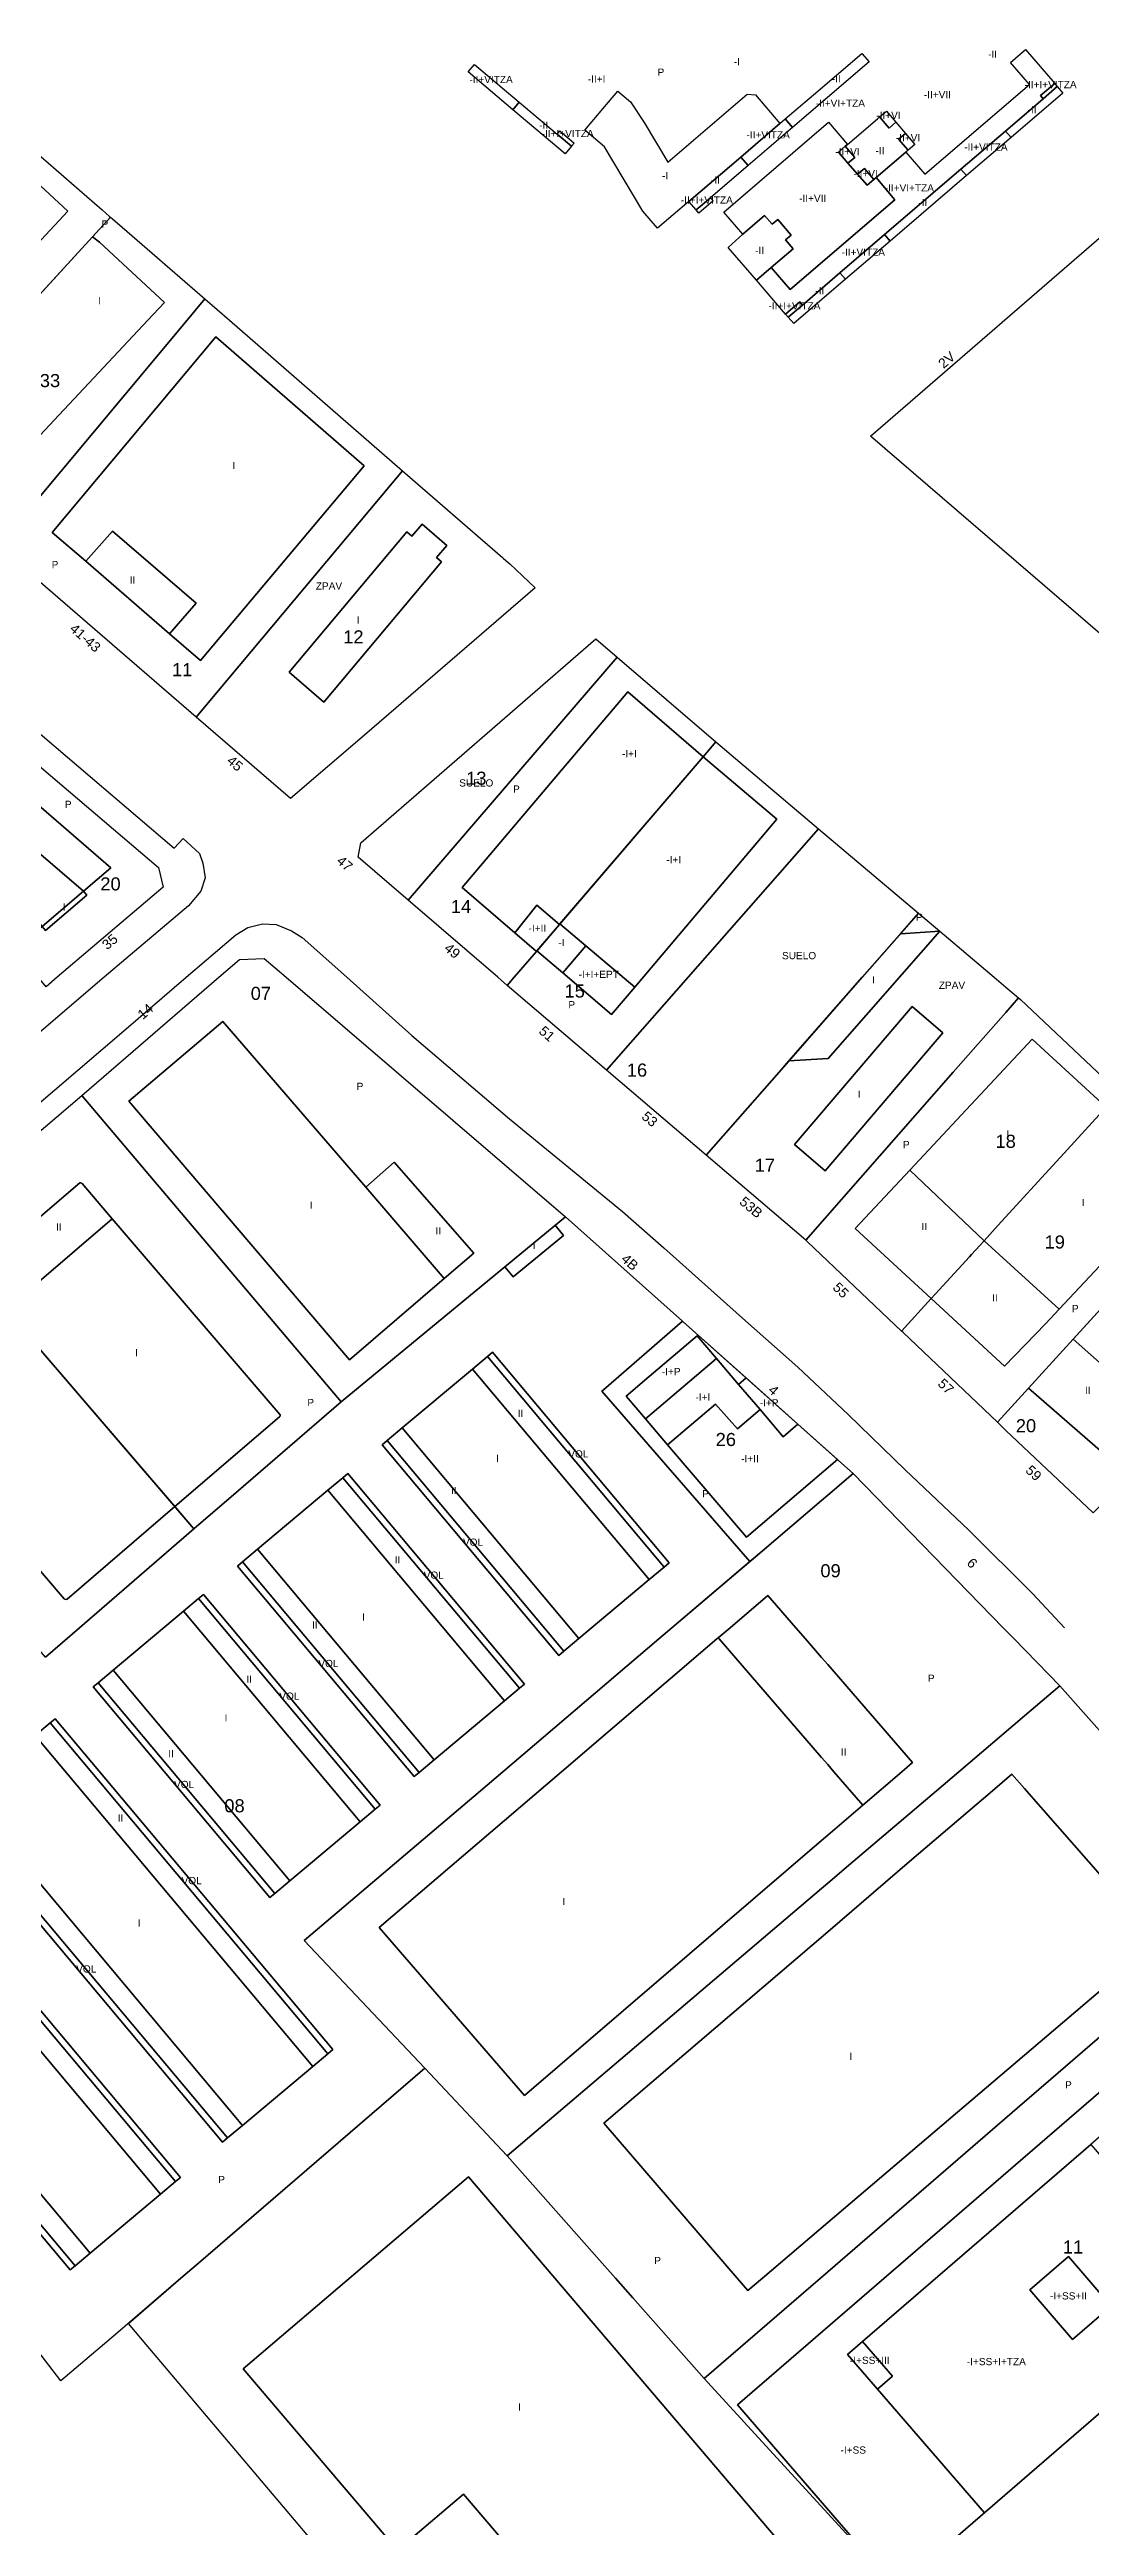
# Model space of a CAD drawing. Header units: millimetres. Extents: x 2440 to 3220, y 1839 to 2413.
# Drawn here: x 2717.5 to 2876.5, y 2033.8 to 2412.4 of the extents above; entities that cross this region are included whole.
import ezdxf
from ezdxf.enums import TextEntityAlignment as Align

# ---------------------------------------------------------------- set-up
doc = ezdxf.new("R2010")
doc.units = ezdxf.units.MM
for name, color, linetype in [('140200', 6, 'Continuous'), ('145201', 1, 'Continuous'), ('BORDILLO', 8, 'Continuous'), ('PG-AA', 8, 'Continuous'), ('PG-LI', 4, 'Continuous'), ('PG-LP', 6, 'Continuous'), ('TXT_NUM_POLICIA', 7, 'Continuous')]:
    doc.layers.add(name, color=color, linetype=linetype)
doc.styles.add('Arial', font='Arial Regular.ttf')
doc.styles.get("Standard").update_dxf_attribs({"font": 'ARIAL.TTF'})

msp = doc.modelspace()

# ---------------------------------------------------------------- linework, layer by layer
at = {"layer": '140200'}
for points in [[(2726.7, 2386.87), (2726.85, 2386.74), (2693.76, 2350.61), (2693.61, 2350.74), (2693.08, 2351.21), (2679.98, 2362.87), (2683.54, 2366.81), (2685.32, 2368.78), (2687.31, 2370.98), (2690.35, 2374.34), (2692.57, 2376.81), (2696.36, 2381), (2698.91, 2383.83), (2707.36, 2393.19), (2710.54, 2396.71), (2712.67, 2399.06), (2725.56, 2387.86), (2726.7, 2386.87), (2726.7, 2386.87)], [(2876.11, 2324.68), (2842.92, 2353.27), (2887.68, 2392.05), (2894.25, 2381.05), (2896.27, 2377.68), (2896.37, 2377.51), (2907.19, 2359.42), (2913.33, 2349.65), (2930.85, 2321.73), (2912.96, 2307), (2904.65, 2300.16), (2876.11, 2324.68), (2876.11, 2324.68)], [(2726.85, 2386.74), (2727.84, 2385.89), (2741.26, 2374.24), (2738.53, 2370.98), (2709.67, 2336.46), (2707.36, 2338.51), (2698.91, 2346.03), (2694.92, 2349.58), (2693.76, 2350.61), (2726.85, 2386.74), (2726.85, 2386.74)], [(2709.67, 2336.46), (2738.53, 2370.98), (2741.26, 2374.24), (2745.01, 2370.98), (2771.45, 2347.98), (2739.89, 2310.32), (2709.67, 2336.46), (2709.67, 2336.46)], [(2787.82, 2333.75), (2791.69, 2330.08), (2765.61, 2307.59), (2754.3, 2297.88), (2739.89, 2310.32), (2771.45, 2347.98), (2786.68, 2334.74), (2786.87, 2334.58), (2787.82, 2333.75), (2787.82, 2333.75)], [(2772.28, 2282.36), (2764.66, 2288.94), (2765.08, 2291.1), (2800.98, 2322.32), (2804.2, 2319.52), (2772.28, 2282.36), (2772.28, 2282.36)], [(2772.28, 2282.36), (2804.2, 2319.52), (2819.3, 2306.55), (2817.33, 2304.25), (2795.42, 2278.66), (2791.89, 2274.54), (2788.49, 2270.57), (2787.42, 2269.32), (2785.97, 2270.57), (2772.28, 2282.36), (2772.28, 2282.36)], [(2695.26, 2294.69), (2693.29, 2297), (2701.22, 2303.75), (2704.55, 2306.59), (2707.36, 2308.99), (2708.08, 2309.6), (2714.94, 2303.75), (2734.16, 2287.36), (2734.86, 2284.36), (2718.68, 2270.58), (2716.99, 2269.14), (2715.76, 2270.58), (2712.2, 2274.77), (2707.36, 2280.46), (2695.26, 2294.69), (2695.26, 2294.69)], [(2787.42, 2269.32), (2788.49, 2270.57), (2791.89, 2274.54), (2795.42, 2278.66), (2817.33, 2304.25), (2819.3, 2306.55), (2834.98, 2293.28), (2815.06, 2270.57), (2802.59, 2256.36), (2787.42, 2269.32), (2787.42, 2269.32)], [(2802.59, 2256.36), (2815.06, 2270.57), (2834.98, 2293.28), (2850.25, 2280.36), (2841.66, 2270.57), (2828.94, 2256.07), (2817.8, 2243.38), (2802.93, 2256.07), (2802.59, 2256.36), (2802.59, 2256.36)], [(2833.01, 2230.4), (2817.8, 2243.38), (2828.94, 2256.07), (2830.45, 2257.79), (2841.66, 2270.57), (2847.49, 2277.22), (2850.25, 2280.36), (2853.49, 2277.61), (2861.81, 2270.57), (2863.56, 2269.09), (2865.52, 2267.43), (2863.57, 2265.2), (2855.55, 2256.07), (2833.01, 2230.4), (2833.01, 2230.4)], [(2722.44, 2252.49), (2743.4, 2270.58), (2746.53, 2273.28), (2750.31, 2273.44), (2753.64, 2270.58), (2796.3, 2233.96), (2762.07, 2205.7), (2722.44, 2252.49), (2722.44, 2252.49)], [(2878.88, 2250.73), (2871.91, 2243.09), (2871.83, 2243), (2862.41, 2232.68), (2860.26, 2230.32), (2859.6, 2229.6), (2858.35, 2228.23), (2858.01, 2227.86), (2852.84, 2222.19), (2852.18, 2221.47), (2847.65, 2216.51), (2833.3, 2230.13), (2833.01, 2230.4), (2855.55, 2256.07), (2863.57, 2265.2), (2865.52, 2267.43), (2865.81, 2267.16), (2877.59, 2256.07), (2880.91, 2252.95), (2879.54, 2251.45), (2878.88, 2250.73), (2878.88, 2250.73)], [(2699.57, 2232.97), (2707.36, 2239.62), (2711.37, 2243.04), (2722.44, 2252.49), (2762.07, 2205.7), (2746.36, 2192.14), (2739.58, 2186.29), (2711.37, 2219.2), (2707.36, 2223.88), (2699.57, 2232.97), (2699.57, 2232.97)], [(2852.18, 2221.47), (2852.84, 2222.19), (2858.01, 2227.86), (2858.35, 2228.23), (2859.6, 2229.6), (2860.26, 2230.32), (2862.41, 2232.68), (2871.83, 2243), (2871.91, 2243.09), (2878.88, 2250.73), (2879.54, 2251.45), (2880.91, 2252.95), (2881.7, 2252.2), (2893.63, 2240.97), (2895.6, 2239.11), (2894.94, 2238.39), (2862.33, 2202.57), (2847.89, 2216.28), (2847.65, 2216.51), (2852.18, 2221.47), (2852.18, 2221.47)], [(2862.33, 2202.57), (2894.94, 2238.39), (2895.6, 2239.11), (2897.27, 2237.54), (2907.76, 2227.67), (2911.84, 2223.83), (2907.76, 2219.73), (2896.14, 2208.06), (2891.8, 2203.7), (2876.91, 2188.74), (2863.56, 2201.31), (2862.33, 2202.57), (2862.33, 2202.57)], [(2716.9, 2166.66), (2722.12, 2171.18), (2739.58, 2186.29), (2746.36, 2192.14), (2762.07, 2205.7), (2796.3, 2233.96), (2814.19, 2218.01), (2802.11, 2207.53), (2801.89, 2207.34), (2824.48, 2181.29), (2812.58, 2171.17), (2810.58, 2169.47), (2786.73, 2149.17), (2783.32, 2146.26), (2770.2, 2135.1), (2756.43, 2123.38), (2774.82, 2103.84), (2740.27, 2074.07), (2737.59, 2071.77), (2727.59, 2063.16), (2719.23, 2056.1), (2719.23, 2056.1)], [(2676.75, 2213.5), (2699.57, 2232.97), (2707.36, 2223.88), (2711.37, 2219.2), (2739.58, 2186.29), (2722.12, 2171.18), (2716.9, 2166.66), (2713.02, 2171.18), (2711.37, 2173.11), (2707.36, 2177.79), (2676.75, 2213.5), (2676.75, 2213.5)], [(2802.11, 2207.53), (2814.19, 2218.01), (2814.29, 2217.92), (2838.02, 2196.75), (2840.28, 2194.74), (2836.37, 2191.41), (2835.42, 2190.6), (2826.35, 2182.87), (2824.48, 2181.29), (2801.89, 2207.34), (2802.11, 2207.53), (2802.11, 2207.53)], [(2774.82, 2103.84), (2756.43, 2123.38), (2770.2, 2135.1), (2783.32, 2146.26), (2786.73, 2149.17), (2810.58, 2169.47), (2812.58, 2171.17), (2826.35, 2182.87), (2835.42, 2190.6), (2836.37, 2191.41), (2840.28, 2194.74), (2863.19, 2171.17), (2864.85, 2169.46), (2871.81, 2162.3), (2866.42, 2157.71), (2856.39, 2149.17), (2852.97, 2146.26), (2840.26, 2135.44), (2836.37, 2132.13), (2835.43, 2131.33), (2787.42, 2090.46), (2774.82, 2103.84), (2774.82, 2103.84)], [(2787.42, 2090.46), (2835.43, 2131.33), (2836.37, 2132.13), (2840.26, 2135.44), (2852.97, 2146.26), (2856.39, 2149.17), (2866.42, 2157.71), (2871.81, 2162.3), (2883.48, 2149.17), (2886.07, 2146.26), (2895.69, 2135.44), (2901.45, 2128.97), (2896.52, 2124.71), (2870.46, 2102.19), (2866.42, 2098.7), (2836.37, 2072.73), (2835.25, 2071.77), (2817.51, 2056.44), (2806.59, 2068.78), (2803.95, 2071.77), (2801.91, 2074.07), (2787.42, 2090.46), (2787.42, 2090.46)], [(2846.89, 2024.3), (2840.81, 2030.95), (2836.37, 2035.82), (2817.51, 2056.44), (2835.25, 2071.77), (2836.37, 2072.73), (2866.42, 2098.7), (2870.46, 2102.19), (2896.52, 2124.71), (2901.45, 2128.97), (2907.76, 2121.56), (2924.26, 2102.19), (2929.63, 2095.87), (2846.89, 2024.3), (2846.89, 2024.3)], [(2791.6, 2009.39), (2790.02, 2008.05), (2782.73, 2001.91), (2780.64, 2004.42), (2731.72, 2062.28), (2729.56, 2064.85), (2737.59, 2071.77), (2740.27, 2074.07), (2774.82, 2103.84), (2787.42, 2090.46), (2801.91, 2074.07), (2803.95, 2071.77), (2806.59, 2068.78), (2817.51, 2056.44), (2836.37, 2035.82), (2840.81, 2030.95), (2847.23, 2023.93), (2847.9, 2023.19), (2852.16, 2018.13), (2872.39, 1994.07), (2879.73, 1985.34)], [(2930.61, 2094.73), (2950.74, 2071.77), (2957.26, 2064.34), (2961.37, 2059.65), (2963.86, 2056.81), (2961.37, 2054.69), (2958.74, 2052.46), (2928.23, 2026.54), (2926.91, 2025.41), (2925.17, 2023.93), (2918.33, 2018.13), (2907.75, 2009.14), (2879.73, 1985.34), (2872.39, 1994.07), (2852.16, 2018.13), (2847.9, 2023.19), (2847.23, 2023.93), (2846.89, 2024.3), (2929.63, 2095.87), (2930.61, 2094.73), (2930.61, 2094.73)], [(2719.23, 2056.1), (2707.35, 2071.54)]]:
    msp.add_lwpolyline(points, dxfattribs=at)
at = {"layer": 'BORDILLO'}
for points in [[(2707.36, 2315.18), (2736.55, 2290.3), (2737.94, 2291.79), (2740.44, 2289.48), (2740.94, 2288), (2741.29, 2285.76), (2740.62, 2283.74), (2738.74, 2281.52), (2725.88, 2270.58), (2707.36, 2254.82)], [(2707.36, 2244.03), (2729.23, 2262.68), (2738.4, 2270.58), (2745.96, 2277.08), (2747.82, 2278.2), (2750.05, 2278.76), (2752.11, 2278.66), (2754.5, 2277.7), (2756.13, 2276.64), (2762.91, 2270.57), (2772.84, 2261.69), (2787.79, 2248.96), (2805.01, 2234.78), (2811.35, 2229.24), (2823.36, 2218.47), (2831.83, 2210.97), (2839.51, 2203.74), (2848.23, 2195.24), (2857.88, 2186.15), (2867.65, 2176.42), (2872.54, 2171.17)]]:
    msp.add_lwpolyline(points, dxfattribs=at)
at = {"layer": 'PG-LI'}
for points in [[(2829.93, 2371.93), (2825.48, 2377.11), (2827.76, 2379.06), (2830.64, 2375.67), (2846.65, 2389.39), (2843.76, 2392.79), (2848.31, 2396.69), (2851.21, 2393.31), (2867.21, 2407.02), (2864.31, 2410.39), (2866.59, 2412.36), (2871.04, 2407.18), (2868.85, 2405.32), (2869.26, 2404.83), (2863.52, 2399.91), (2856.73, 2394.09), (2845.04, 2384.07), (2838.24, 2378.24), (2832.51, 2373.32), (2832.1, 2373.8), (2829.93, 2371.93), (2829.93, 2371.93)], [(2830.99, 2400.46), (2829.87, 2401.75), (2834.2, 2405.46), (2841.56, 2411.78), (2842.68, 2410.48), (2830.99, 2400.46), (2830.99, 2400.46)], [(2788.3, 2403.16), (2781.46, 2408.94), (2782.42, 2410.07), (2789.27, 2404.31), (2788.3, 2403.16), (2788.3, 2403.16)], [(2797.24, 2397.59), (2796.27, 2396.44), (2788.3, 2403.16), (2789.27, 2404.31), (2795.04, 2399.44), (2797.24, 2397.59), (2797.24, 2397.59)], [(2815.16, 2389.14), (2810.37, 2385.04), (2808.14, 2387.64), (2802.3, 2397.51), (2799.3, 2400.04), (2802.04, 2403.29), (2804.32, 2405.98), (2806.25, 2404.36), (2808.34, 2401.21), (2811.94, 2395.14), (2824.05, 2405.52), (2825.34, 2405.42), (2829.07, 2401.06), (2823.08, 2395.93), (2815.16, 2389.14), (2815.16, 2389.14)], [(2864.38, 2398.93), (2863.52, 2399.91), (2869.26, 2404.83), (2871.44, 2406.7), (2872.29, 2405.7), (2864.38, 2398.93), (2864.38, 2398.93)], [(2869.26, 2404.83), (2868.85, 2405.32), (2871.04, 2407.18), (2871.44, 2406.7), (2869.26, 2404.83), (2869.26, 2404.83)], [(2823.4, 2384.14), (2820.51, 2387.52), (2836.51, 2401.24), (2839.4, 2397.86), (2839.06, 2397.57), (2838.03, 2396.68), (2839.47, 2395), (2840.94, 2393.29), (2842.38, 2391.61), (2843.42, 2392.49), (2843.76, 2392.79), (2846.65, 2389.39), (2830.64, 2375.67), (2827.76, 2379.06), (2831.09, 2381.92), (2829.94, 2383.27), (2830.79, 2383.99), (2828.74, 2386.4), (2827.89, 2385.66), (2826.74, 2387), (2823.4, 2384.14), (2823.4, 2384.14)], [(2824.2, 2394.63), (2823.08, 2395.93), (2829.07, 2401.06), (2829.87, 2401.75), (2830.99, 2400.46), (2824.2, 2394.63), (2824.2, 2394.63)], [(2839.47, 2395), (2840.51, 2395.88), (2839.06, 2397.57), (2839.4, 2397.86), (2843.96, 2401.76), (2844.3, 2402.06), (2845.75, 2400.36), (2846.77, 2401.26), (2848.24, 2399.55), (2847.21, 2398.66), (2848.66, 2396.97), (2848.31, 2396.69), (2843.76, 2392.79), (2843.42, 2392.49), (2841.97, 2394.17), (2840.94, 2393.29), (2839.47, 2395), (2839.47, 2395)], [(2846.77, 2401.26), (2845.75, 2400.36), (2844.3, 2402.06), (2845.33, 2402.94), (2846.77, 2401.26), (2846.77, 2401.26)], [(2698.91, 2378.69), (2696.36, 2381), (2698.91, 2383.83), (2707.36, 2393.19), (2710.54, 2396.71), (2720.3, 2387.64), (2707.36, 2373.82), (2705.95, 2372.31), (2698.91, 2378.69), (2698.91, 2378.69)], [(2707.36, 2373.82), (2720.3, 2387.64), (2710.54, 2396.71)], [(2712.67, 2399.06), (2725.56, 2387.86), (2726.7, 2386.87), (2726.7, 2386.87)], [(2797.24, 2397.59), (2795.04, 2399.44), (2795.44, 2399.92), (2797.65, 2398.07), (2797.24, 2397.59), (2797.24, 2397.59)], [(2839.47, 2395), (2838.03, 2396.68), (2839.06, 2397.57), (2840.51, 2395.88), (2839.47, 2395), (2839.47, 2395)], [(2848.66, 2396.97), (2847.21, 2398.66), (2848.24, 2399.55), (2849.69, 2397.86), (2848.66, 2396.97), (2848.66, 2396.97)], [(2857.58, 2393.1), (2856.73, 2394.09), (2863.52, 2399.91), (2864.38, 2398.93), (2857.58, 2393.1), (2857.58, 2393.1)], [(2816.28, 2387.85), (2815.16, 2389.14), (2823.08, 2395.93), (2824.2, 2394.63), (2818.46, 2389.71), (2816.28, 2387.85), (2816.28, 2387.85)], [(2843.42, 2392.49), (2842.38, 2391.61), (2840.94, 2393.29), (2841.97, 2394.17), (2843.42, 2392.49), (2843.42, 2392.49)], [(2845.89, 2383.08), (2845.04, 2384.07), (2856.73, 2394.09), (2857.58, 2393.1), (2845.89, 2383.08), (2845.89, 2383.08)], [(2816.68, 2387.37), (2816.28, 2387.85), (2818.46, 2389.71), (2818.87, 2389.23), (2816.68, 2387.37), (2816.68, 2387.37)], [(2876.11, 2324.68), (2842.92, 2353.27), (2887.68, 2392.05), (2894.25, 2381.05), (2896.27, 2377.68), (2896.37, 2377.51), (2907.19, 2359.42), (2913.33, 2349.65), (2930.85, 2321.73), (2912.96, 2307), (2904.65, 2300.16), (2876.11, 2324.68), (2876.11, 2324.68)], [(2725.15, 2382.93), (2724.1, 2383.74), (2726.85, 2386.74), (2727.84, 2385.89), (2741.26, 2374.24), (2738.53, 2370.98), (2709.67, 2336.46), (2707.36, 2338.51), (2698.91, 2346.03), (2694.92, 2349.58), (2693.76, 2350.61), (2693.89, 2350.76), (2698.64, 2355.94), (2699.71, 2354.87), (2707.36, 2347.82), (2709.22, 2346.1), (2713.19, 2350.34), (2718.23, 2355.71), (2732.54, 2370.98), (2735.07, 2373.68), (2725.15, 2382.93), (2725.15, 2382.93)], [(2726.7, 2386.87), (2726.85, 2386.74), (2693.89, 2350.76)], [(2825.48, 2377.11), (2821.18, 2382.12), (2823.4, 2384.14), (2826.74, 2387), (2827.89, 2385.66), (2828.74, 2386.4), (2830.79, 2383.99), (2829.94, 2383.27), (2831.09, 2381.92), (2827.76, 2379.06), (2825.48, 2377.11), (2825.48, 2377.11)], [(2725.15, 2382.93), (2735.07, 2373.68), (2732.54, 2370.98), (2718.23, 2355.71), (2713.19, 2350.34), (2709.22, 2346.1), (2707.36, 2347.82), (2699.71, 2354.87), (2698.64, 2355.94), (2724.1, 2383.74), (2725.15, 2382.93), (2725.15, 2382.93)], [(2839.09, 2377.25), (2838.24, 2378.24), (2845.04, 2384.07), (2845.89, 2383.08), (2839.09, 2377.25), (2839.09, 2377.25)], [(2839.09, 2377.25), (2831.19, 2370.47), (2830.33, 2371.45), (2832.51, 2373.32), (2838.24, 2378.24), (2839.09, 2377.25), (2839.09, 2377.25)], [(2739.89, 2310.32), (2709.67, 2336.46), (2738.53, 2370.98), (2741.26, 2374.24), (2745.01, 2370.98), (2771.45, 2347.98), (2739.89, 2310.32), (2739.89, 2310.32)], [(2830.33, 2371.45), (2829.93, 2371.93), (2832.1, 2373.8), (2832.51, 2373.32), (2830.33, 2371.45), (2830.33, 2371.45)], [(2735.84, 2323.08), (2740.6, 2318.97), (2765.55, 2348.74), (2742.92, 2368.43), (2717.94, 2338.56), (2723.05, 2334.15), (2735.84, 2323.08), (2735.84, 2323.08)], [(2723.05, 2334.15), (2717.94, 2338.56), (2742.92, 2368.43), (2765.55, 2348.74), (2740.6, 2318.97), (2735.84, 2323.08), (2739.9, 2327.76), (2727.12, 2338.74), (2723.05, 2334.15), (2723.05, 2334.15)], [(2787.82, 2333.75), (2791.69, 2330.08), (2765.61, 2307.59), (2754.3, 2297.88), (2739.89, 2310.32), (2771.45, 2347.98), (2786.68, 2334.74), (2786.87, 2334.58), (2787.82, 2333.75), (2787.82, 2333.75)], [(2759.42, 2312.62), (2777.41, 2334.07), (2776.64, 2334.73), (2778.19, 2336.56), (2774.41, 2339.84), (2772.87, 2338), (2772.11, 2338.64), (2754.11, 2317.2), (2759.42, 2312.62), (2759.42, 2312.62)], [(2759.42, 2312.62), (2754.11, 2317.2), (2772.11, 2338.64), (2772.87, 2338), (2774.41, 2339.84), (2778.19, 2336.56), (2776.64, 2334.73), (2777.41, 2334.07), (2759.42, 2312.62), (2759.42, 2312.62)], [(2735.84, 2323.08), (2723.05, 2334.15), (2727.12, 2338.74), (2739.9, 2327.76), (2735.84, 2323.08), (2735.84, 2323.08)], [(2772.28, 2282.36), (2764.66, 2288.94), (2765.08, 2291.1), (2800.98, 2322.32), (2804.2, 2319.52), (2772.28, 2282.36), (2772.28, 2282.36)], [(2787.42, 2269.32), (2785.97, 2270.57), (2772.28, 2282.36), (2804.2, 2319.52), (2819.3, 2306.55), (2817.33, 2304.25), (2805.83, 2314.18), (2780.53, 2284.3), (2788.57, 2277.39), (2791.89, 2274.54), (2788.49, 2270.57), (2787.42, 2269.32), (2787.42, 2269.32)], [(2788.57, 2277.39), (2780.53, 2284.3), (2805.83, 2314.18), (2817.33, 2304.25), (2795.42, 2278.66), (2791.96, 2281.59), (2788.57, 2277.39), (2788.57, 2277.39)], [(2704.55, 2306.59), (2707.36, 2308.99), (2708.08, 2309.6), (2714.94, 2303.75), (2734.16, 2287.36), (2734.86, 2284.36), (2718.68, 2270.58), (2716.99, 2269.14), (2715.76, 2270.58), (2712.2, 2274.77), (2716.38, 2278.34), (2716.88, 2277.73), (2723.22, 2283.12), (2722.7, 2283.73), (2726.86, 2287.28), (2707.83, 2303.75), (2707.36, 2304.16), (2706.86, 2304.59), (2704.55, 2306.59), (2704.55, 2306.59)], [(2817.33, 2304.25), (2819.3, 2306.55), (2834.98, 2293.28), (2815.06, 2270.57), (2802.59, 2256.36), (2787.42, 2269.32), (2788.49, 2270.57), (2791.89, 2274.54), (2791.97, 2274.64), (2795.93, 2271.26), (2803.37, 2264.9), (2806.89, 2269.06), (2828.62, 2294.73), (2817.33, 2304.25), (2817.33, 2304.25)], [(2695.26, 2294.69), (2705.88, 2303.75), (2706.86, 2304.59), (2707.36, 2304.16), (2707.83, 2303.75), (2726.86, 2287.28), (2722.7, 2283.73), (2711.86, 2293.08), (2707.36, 2289.35), (2707.16, 2289.18), (2707.36, 2288.94), (2716.38, 2278.34), (2712.2, 2274.77), (2707.36, 2280.46), (2695.26, 2294.69), (2695.26, 2294.69)], [(2799.42, 2275.38), (2795.48, 2278.74), (2817.33, 2304.25), (2828.62, 2294.73), (2806.89, 2269.06), (2799.42, 2275.38), (2799.42, 2275.38)], [(2716.38, 2278.34), (2707.36, 2288.94), (2707.16, 2289.18), (2707.36, 2289.35), (2711.86, 2293.08), (2722.7, 2283.73), (2716.38, 2278.34), (2716.38, 2278.34)], [(2817.8, 2243.38), (2802.93, 2256.07), (2802.59, 2256.36), (2815.06, 2270.57), (2834.98, 2293.28), (2850.25, 2280.36), (2841.66, 2270.57), (2828.94, 2256.07), (2817.8, 2243.38), (2817.8, 2243.38)], [(2716.38, 2278.34), (2722.7, 2283.73), (2723.22, 2283.12), (2716.88, 2277.73), (2716.38, 2278.34), (2716.38, 2278.34)], [(2791.89, 2274.54), (2788.57, 2277.39), (2791.96, 2281.59), (2795.42, 2278.66), (2791.89, 2274.54), (2791.89, 2274.54)], [(2847.49, 2277.22), (2850.25, 2280.36), (2853.49, 2277.61), (2847.49, 2277.22), (2847.49, 2277.22)], [(2795.93, 2271.26), (2791.97, 2274.64), (2795.42, 2278.66), (2795.48, 2278.74), (2799.42, 2275.38), (2795.93, 2271.26), (2795.93, 2271.26)], [(2806.89, 2269.06), (2803.37, 2264.9), (2795.93, 2271.26), (2799.42, 2275.38), (2806.89, 2269.06), (2806.89, 2269.06)], [(2853.49, 2277.61), (2861.81, 2270.57), (2863.56, 2269.09), (2865.52, 2267.43), (2863.57, 2265.2), (2855.55, 2256.07), (2833.01, 2230.4), (2817.8, 2243.38), (2828.94, 2256.07), (2830.45, 2257.79), (2836.44, 2258.18), (2853.49, 2277.61), (2853.49, 2277.61)], [(2830.45, 2257.79), (2841.66, 2270.57), (2847.49, 2277.22), (2853.49, 2277.61), (2836.44, 2258.18), (2830.45, 2257.79), (2830.45, 2257.79)], [(2762.07, 2205.7), (2722.44, 2252.49), (2743.4, 2270.58), (2746.53, 2273.28), (2750.31, 2273.44), (2753.64, 2270.58), (2796.3, 2233.96), (2762.07, 2205.7), (2762.07, 2205.7)], [(2765.84, 2238.5), (2743.98, 2263.83), (2729.64, 2251.64), (2763.31, 2212.11), (2777.8, 2224.53), (2782.32, 2228.4), (2770.17, 2242.32), (2765.84, 2238.5), (2765.84, 2238.5)], [(2777.8, 2224.53), (2763.31, 2212.11), (2729.64, 2251.64), (2743.98, 2263.83), (2765.84, 2238.5), (2777.8, 2224.53), (2777.8, 2224.53)], [(2831.28, 2245.02), (2836, 2241), (2853.98, 2262.07), (2849.26, 2266.09), (2831.28, 2245.02), (2831.28, 2245.02)], [(2831.28, 2245.02), (2849.26, 2266.09), (2853.98, 2262.07), (2836, 2241), (2831.28, 2245.02), (2831.28, 2245.02)], [(2852.18, 2221.47), (2847.65, 2216.51), (2833.3, 2230.13), (2833.01, 2230.4), (2855.55, 2256.07), (2863.57, 2265.2), (2865.52, 2267.43), (2865.81, 2267.16), (2877.59, 2256.07), (2880.91, 2252.95), (2879.54, 2251.45), (2878.88, 2250.73), (2867.6, 2261.11), (2848.9, 2241.08), (2840.58, 2232.16), (2852.18, 2221.47), (2852.18, 2221.47)], [(2860.26, 2230.32), (2848.9, 2241.08), (2867.6, 2261.11), (2878.88, 2250.73), (2871.91, 2243.09), (2871.83, 2243), (2862.41, 2232.68), (2860.26, 2230.32), (2860.26, 2230.32)], [(2706.07, 2225.37), (2699.57, 2232.97), (2707.36, 2239.62), (2711.37, 2243.04), (2722.44, 2252.49), (2762.07, 2205.7), (2746.36, 2192.14), (2739.58, 2186.29), (2736.66, 2189.69), (2752.65, 2203.39), (2752.72, 2203.48), (2752.75, 2203.59), (2752.74, 2203.71), (2727.1, 2233.66), (2722.48, 2239.05), (2722.39, 2239.12), (2722.28, 2239.15), (2722.16, 2239.14), (2710.78, 2229.41), (2706.07, 2225.37), (2706.07, 2225.37)], [(2878.88, 2250.73), (2879.54, 2251.45), (2880.91, 2252.95), (2881.7, 2252.2), (2893.63, 2240.97), (2895.6, 2239.11), (2894.94, 2238.39), (2862.33, 2202.57), (2847.89, 2216.28), (2847.65, 2216.51), (2852.18, 2221.47), (2863.39, 2211.16), (2869.64, 2217.64), (2871.72, 2219.86), (2883.32, 2232.25), (2890.64, 2240), (2878.88, 2250.73), (2878.88, 2250.73)], [(2871.72, 2219.86), (2860.26, 2230.32), (2862.41, 2232.68), (2871.83, 2243), (2871.91, 2243.09), (2878.88, 2250.73), (2890.64, 2240), (2883.32, 2232.25), (2871.72, 2219.86), (2871.72, 2219.86)], [(2777.8, 2224.53), (2765.84, 2238.5), (2770.17, 2242.32), (2782.32, 2228.4), (2777.8, 2224.53), (2777.8, 2224.53)], [(2852.18, 2221.47), (2840.58, 2232.16), (2848.9, 2241.08), (2860.26, 2230.32), (2859.6, 2229.6), (2858.35, 2228.23), (2858.01, 2227.86), (2852.84, 2222.19), (2852.18, 2221.47), (2852.18, 2221.47)], [(2727.1, 2233.66), (2715.6, 2223.8), (2710.78, 2229.41), (2722.16, 2239.14), (2722.28, 2239.15), (2722.39, 2239.12), (2722.48, 2239.05), (2727.1, 2233.66), (2727.1, 2233.66)], [(2893.72, 2237.05), (2894.94, 2238.39), (2895.6, 2239.11), (2897.27, 2237.54), (2907.76, 2227.67), (2911.84, 2223.83), (2907.76, 2219.73), (2896.14, 2208.06), (2891.8, 2203.7), (2876.91, 2188.74), (2863.56, 2201.31), (2862.33, 2202.57), (2867.05, 2207.76), (2878.37, 2197.92), (2884.14, 2204.25), (2885.1, 2205.31), (2905.05, 2227.21), (2893.72, 2237.05), (2893.72, 2237.05)], [(2736.66, 2189.69), (2711.37, 2219.2), (2707.36, 2223.88), (2706.07, 2225.37), (2710.78, 2229.41), (2715.6, 2223.8), (2727.1, 2233.66), (2752.74, 2203.71), (2752.75, 2203.59), (2752.72, 2203.48), (2752.65, 2203.39), (2736.66, 2189.69), (2736.66, 2189.69)], [(2794.76, 2232.69), (2796.3, 2233.96), (2814.19, 2218.01), (2802.11, 2207.53), (2801.89, 2207.34), (2824.48, 2181.29), (2812.58, 2171.17), (2810.58, 2169.47), (2786.73, 2149.17), (2783.32, 2146.26), (2770.2, 2135.1), (2756.43, 2123.38), (2774.82, 2103.84), (2740.27, 2074.07), (2737.59, 2071.77), (2727.59, 2063.16), (2719.23, 2056.1), (2707.35, 2071.54)], [(2885.1, 2205.31), (2873.88, 2215.25), (2893.72, 2237.05), (2905.05, 2227.21), (2885.1, 2205.31), (2885.1, 2205.31)], [(2736.66, 2189.69), (2739.58, 2186.29), (2722.12, 2171.18), (2716.9, 2166.66), (2713.02, 2171.18), (2711.37, 2173.11), (2707.36, 2177.79), (2676.75, 2213.5), (2699.57, 2232.97), (2706.07, 2225.38), (2700.88, 2220.92), (2693.17, 2214.31), (2689.6, 2211.25), (2689.53, 2211.16), (2689.5, 2211.05), (2689.51, 2210.93), (2694.19, 2205.44), (2719.77, 2175.6), (2719.86, 2175.52), (2720.09, 2175.5), (2720.2, 2175.56), (2736.66, 2189.69), (2736.66, 2189.69)], [(2716.9, 2166.66), (2722.12, 2171.18), (2739.58, 2186.29), (2746.36, 2192.14), (2762.07, 2205.7), (2787.05, 2226.33), (2788.32, 2224.78), (2796.03, 2231.14), (2794.76, 2232.69), (2794.76, 2232.69)], [(2794.76, 2232.69), (2796.03, 2231.14), (2788.32, 2224.78), (2787.05, 2226.33), (2794.76, 2232.69), (2794.76, 2232.69)], [(2871.72, 2219.86), (2869.64, 2217.64), (2863.39, 2211.16), (2852.18, 2221.47), (2852.84, 2222.19), (2858.01, 2227.86), (2858.35, 2228.23), (2859.6, 2229.6), (2860.26, 2230.32), (2871.72, 2219.86), (2871.72, 2219.86)], [(2736.66, 2189.69), (2720.2, 2175.56), (2720.09, 2175.5), (2719.86, 2175.52), (2719.77, 2175.6), (2694.19, 2205.44), (2697.99, 2208.69), (2705.69, 2215.3), (2700.88, 2220.92), (2706.07, 2225.38), (2707.36, 2223.88), (2711.37, 2219.2), (2736.66, 2189.69), (2736.66, 2189.69)], [(2802.11, 2207.53), (2814.19, 2218.01), (2814.29, 2217.92), (2823.91, 2209.34), (2822.77, 2208.36), (2819.37, 2212.34), (2816.43, 2215.79), (2809.12, 2209.57), (2805.58, 2206.55), (2808.52, 2203.1), (2811.92, 2199.11), (2823.95, 2184.99), (2837.89, 2196.87), (2838.02, 2196.75), (2840.28, 2194.74), (2836.37, 2191.41), (2835.42, 2190.6), (2826.35, 2182.87), (2824.48, 2181.29), (2801.89, 2207.34), (2802.11, 2207.53), (2802.11, 2207.53)], [(2808.52, 2203.1), (2805.58, 2206.55), (2809.12, 2209.57), (2816.43, 2215.79), (2819.37, 2212.34), (2808.52, 2203.1), (2808.52, 2203.1)], [(2885.1, 2205.31), (2884.14, 2204.25), (2878.37, 2197.92), (2867.05, 2207.76), (2873.88, 2215.25), (2885.1, 2205.31), (2885.1, 2205.31)], [(2769.09, 2199.78), (2768.32, 2199.13), (2795.31, 2166.95), (2796.08, 2167.6), (2798.38, 2169.52), (2809.11, 2178.52), (2811.4, 2180.45), (2812.17, 2181.09), (2785.18, 2213.27), (2784.41, 2212.63), (2782.11, 2210.7), (2771.39, 2201.7), (2769.09, 2199.78), (2769.09, 2199.78)], [(2798.38, 2169.52), (2771.39, 2201.7), (2782.11, 2210.7), (2809.11, 2178.52), (2798.38, 2169.52), (2798.38, 2169.52)], [(2809.11, 2178.52), (2782.11, 2210.7), (2784.41, 2212.63), (2811.4, 2180.45), (2809.11, 2178.52), (2809.11, 2178.52)], [(2811.4, 2180.45), (2784.41, 2212.63), (2785.18, 2213.27), (2812.17, 2181.09), (2811.4, 2180.45), (2811.4, 2180.45)], [(2811.92, 2199.11), (2808.52, 2203.1), (2819.37, 2212.34), (2822.77, 2208.36), (2826.05, 2204.51), (2822.59, 2201.57), (2819.23, 2205.34), (2811.92, 2199.11), (2811.92, 2199.11)], [(2826.05, 2204.51), (2822.77, 2208.36), (2823.91, 2209.34), (2831.82, 2202.28), (2829.58, 2200.37), (2826.05, 2204.51), (2826.05, 2204.51)], [(2837.89, 2196.87), (2823.95, 2184.99), (2811.92, 2199.11), (2819.23, 2205.34), (2822.59, 2201.57), (2826.05, 2204.51), (2829.58, 2200.37), (2831.82, 2202.28), (2837.89, 2196.87), (2837.89, 2196.87)], [(2796.08, 2167.6), (2795.31, 2166.95), (2768.32, 2199.13), (2769.09, 2199.78), (2796.08, 2167.6), (2796.08, 2167.6)], [(2796.08, 2167.6), (2769.09, 2199.78), (2771.39, 2201.7), (2798.38, 2169.52), (2796.08, 2167.6), (2796.08, 2167.6)], [(2747, 2181.24), (2746.23, 2180.6), (2773.22, 2148.42), (2773.99, 2149.06), (2776.28, 2150.99), (2787.01, 2159.99), (2789.31, 2161.92), (2790.08, 2162.56), (2763.09, 2194.74), (2762.32, 2194.1), (2760.02, 2192.17), (2749.29, 2183.17), (2747, 2181.24), (2747, 2181.24)], [(2776.28, 2150.99), (2749.29, 2183.17), (2760.02, 2192.17), (2787.01, 2159.99), (2776.28, 2150.99), (2776.28, 2150.99)], [(2774.82, 2103.84), (2756.43, 2123.38), (2770.2, 2135.1), (2783.32, 2146.26), (2786.73, 2149.17), (2810.58, 2169.47), (2812.58, 2171.17), (2826.35, 2182.87), (2835.42, 2190.6), (2836.37, 2191.41), (2840.28, 2194.74), (2863.19, 2171.17), (2864.85, 2169.46), (2871.81, 2162.3), (2866.42, 2157.71), (2856.39, 2149.17), (2852.97, 2146.26), (2840.26, 2135.44), (2836.37, 2132.13), (2835.43, 2131.33), (2787.42, 2090.46), (2774.82, 2103.84), (2774.82, 2103.84)], [(2787.01, 2159.99), (2760.02, 2192.17), (2762.32, 2194.1), (2789.31, 2161.92), (2787.01, 2159.99), (2787.01, 2159.99)], [(2789.31, 2161.92), (2762.32, 2194.1), (2763.09, 2194.74), (2790.08, 2162.56), (2789.31, 2161.92), (2789.31, 2161.92)], [(2773.99, 2149.06), (2773.22, 2148.42), (2746.23, 2180.6), (2747, 2181.24), (2773.99, 2149.06), (2773.99, 2149.06)], [(2773.99, 2149.06), (2747, 2181.24), (2749.29, 2183.17), (2776.28, 2150.99), (2773.99, 2149.06), (2773.99, 2149.06)], [(2724.96, 2162.76), (2724.19, 2162.12), (2751.18, 2129.93), (2751.95, 2130.57), (2754.24, 2132.5), (2764.97, 2141.5), (2767.27, 2143.43), (2768.03, 2144.07), (2741.04, 2176.26), (2740.28, 2175.62), (2737.98, 2173.68), (2727.25, 2164.68), (2724.96, 2162.76), (2724.96, 2162.76)], [(2754.24, 2132.5), (2727.25, 2164.68), (2737.98, 2173.68), (2764.97, 2141.5), (2754.24, 2132.5), (2754.24, 2132.5)], [(2764.97, 2141.5), (2737.98, 2173.68), (2740.28, 2175.62), (2767.27, 2143.43), (2764.97, 2141.5), (2764.97, 2141.5)], [(2767.27, 2143.43), (2740.28, 2175.62), (2741.04, 2176.26), (2768.03, 2144.07), (2767.27, 2143.43), (2767.27, 2143.43)], [(2819.63, 2169.62), (2819.44, 2169.46), (2795.69, 2149.17), (2767.84, 2125.38), (2790.07, 2099.67), (2835.43, 2138.65), (2836.37, 2139.46), (2841.74, 2144.07), (2847.67, 2149.17), (2849.32, 2150.59), (2836.37, 2165.55), (2835.43, 2166.64), (2832.99, 2169.46), (2831.51, 2171.17), (2827.23, 2176.11), (2821.45, 2171.17), (2819.63, 2169.62), (2819.63, 2169.62)], [(2841.74, 2144.07), (2837.32, 2149.17), (2836.37, 2150.27), (2835.43, 2151.36), (2819.77, 2169.46), (2819.63, 2169.62), (2821.45, 2171.17), (2827.23, 2176.11), (2831.51, 2171.17), (2832.99, 2169.46), (2835.43, 2166.64), (2836.37, 2165.55), (2849.32, 2150.59), (2847.67, 2149.17), (2841.74, 2144.07), (2841.74, 2144.07)], [(2841.74, 2144.07), (2836.37, 2139.46), (2835.43, 2138.65), (2790.07, 2099.67), (2767.84, 2125.38), (2795.69, 2149.17), (2819.44, 2169.46), (2819.63, 2169.62), (2819.77, 2169.46), (2835.43, 2151.36), (2836.37, 2150.27), (2837.32, 2149.17), (2841.74, 2144.07), (2841.74, 2144.07)], [(2751.95, 2130.57), (2751.18, 2129.93), (2724.19, 2162.12), (2724.96, 2162.76), (2751.95, 2130.57), (2751.95, 2130.57)], [(2751.95, 2130.57), (2724.96, 2162.76), (2727.25, 2164.68), (2754.24, 2132.5), (2751.95, 2130.57), (2751.95, 2130.57)], [(2801.91, 2074.07), (2787.42, 2090.46), (2835.43, 2131.33), (2836.37, 2132.13), (2840.26, 2135.44), (2852.97, 2146.26), (2856.39, 2149.17), (2866.42, 2157.71), (2871.81, 2162.3), (2883.48, 2149.17), (2886.07, 2146.26), (2895.69, 2135.44), (2901.45, 2128.97), (2896.52, 2124.71), (2870.46, 2102.19), (2866.42, 2098.7), (2836.37, 2072.73), (2835.25, 2071.77), (2817.51, 2056.44), (2806.59, 2068.78), (2803.95, 2071.77), (2801.91, 2074.07), (2801.91, 2074.07)], [(2702.31, 2143.77), (2701.54, 2143.13), (2743.95, 2092.55), (2744.71, 2093.19), (2747.01, 2095.12), (2757.75, 2104.12), (2760.04, 2106.05), (2760.81, 2106.69), (2718.4, 2157.26), (2717.63, 2156.62), (2715.33, 2154.7), (2704.61, 2145.7), (2702.31, 2143.77), (2702.31, 2143.77)], [(2747.01, 2095.12), (2704.61, 2145.7), (2715.33, 2154.7), (2757.75, 2104.12), (2747.01, 2095.12), (2747.01, 2095.12)], [(2757.75, 2104.12), (2715.33, 2154.7), (2717.63, 2156.62), (2760.04, 2106.05), (2757.75, 2104.12), (2757.75, 2104.12)], [(2760.04, 2106.05), (2717.63, 2156.62), (2718.4, 2157.26), (2760.81, 2106.69), (2760.04, 2106.05), (2760.04, 2106.05)], [(2826.39, 2071.77), (2824.17, 2069.88), (2822.53, 2071.77), (2802.17, 2095.44), (2836.37, 2124.72), (2848.89, 2135.44), (2861.52, 2146.26), (2864.49, 2148.8), (2866.42, 2146.6), (2866.72, 2146.26), (2876.21, 2135.44), (2886.88, 2123.28), (2866.42, 2105.86), (2836.37, 2080.27), (2826.39, 2071.77), (2826.39, 2071.77)], [(2826.39, 2071.77), (2836.37, 2080.27), (2866.42, 2105.86), (2886.88, 2123.28), (2876.21, 2135.44), (2866.72, 2146.26), (2866.42, 2146.6), (2864.49, 2148.8), (2861.52, 2146.26), (2848.89, 2135.44), (2836.37, 2124.72), (2802.17, 2095.44), (2822.53, 2071.77), (2824.17, 2069.88), (2826.39, 2071.77), (2826.39, 2071.77)], [(2744.71, 2093.19), (2743.95, 2092.55), (2701.54, 2143.13), (2702.31, 2143.77), (2744.71, 2093.19), (2744.71, 2093.19)], [(2744.71, 2093.19), (2702.31, 2143.77), (2704.61, 2145.7), (2747.01, 2095.12), (2744.71, 2093.19), (2744.71, 2093.19)], [(2679.02, 2124.24), (2678.26, 2123.6), (2720.67, 2073.02), (2721.43, 2073.66), (2723.73, 2075.6), (2734.45, 2084.59), (2736.75, 2086.52), (2737.53, 2087.16), (2695.11, 2137.74), (2694.34, 2137.1), (2692.05, 2135.17), (2681.32, 2126.17), (2679.02, 2124.24), (2679.02, 2124.24)], [(2723.73, 2075.6), (2681.32, 2126.17), (2692.05, 2135.17), (2734.45, 2084.59), (2723.73, 2075.6), (2723.73, 2075.6)], [(2734.45, 2084.59), (2692.05, 2135.17), (2694.34, 2137.1), (2736.75, 2086.52), (2734.45, 2084.59), (2734.45, 2084.59)], [(2736.75, 2086.52), (2694.34, 2137.1), (2695.11, 2137.74), (2737.53, 2087.16), (2736.75, 2086.52), (2736.75, 2086.52)], [(2846.89, 2024.3), (2840.81, 2030.95), (2836.37, 2035.82), (2817.51, 2056.44), (2835.25, 2071.77), (2836.37, 2072.73), (2866.42, 2098.7), (2870.46, 2102.19), (2896.52, 2124.71), (2901.45, 2128.97), (2907.76, 2121.56), (2924.26, 2102.19), (2929.63, 2095.87), (2928.38, 2094.79), (2904.14, 2122.86), (2822.61, 2052.41), (2846.89, 2024.3), (2846.89, 2024.3)], [(2721.43, 2073.66), (2720.67, 2073.02), (2678.26, 2123.6), (2679.02, 2124.24), (2721.43, 2073.66), (2721.43, 2073.66)], [(2721.43, 2073.66), (2679.02, 2124.24), (2681.32, 2126.17), (2723.73, 2075.6), (2721.43, 2073.66), (2721.43, 2073.66)], [(2846.89, 2024.3), (2822.61, 2052.41), (2904.14, 2122.86), (2928.38, 2094.79), (2920.82, 2088.25), (2911.71, 2098.81), (2912.46, 2099.46), (2909.85, 2102.49), (2909.09, 2101.82), (2899.94, 2112.43), (2888.59, 2102.62), (2879.49, 2094.77), (2876.54, 2092.21), (2841.67, 2062.08), (2839.41, 2060.12), (2843.97, 2054.82), (2860.32, 2035.91), (2846.89, 2024.3), (2846.89, 2024.3)], [(2791.6, 2009.39), (2790.02, 2008.05), (2782.73, 2001.91), (2780.64, 2004.42), (2731.72, 2062.28), (2729.56, 2064.85), (2737.59, 2071.77), (2740.27, 2074.07), (2774.82, 2103.84), (2787.42, 2090.46), (2801.91, 2074.07), (2803.95, 2071.77), (2806.59, 2068.78), (2817.51, 2056.44), (2836.37, 2035.82), (2840.81, 2030.95), (2847.23, 2023.93), (2847.9, 2023.19), (2852.16, 2018.13), (2872.39, 1994.07), (2879.73, 1985.34)], [(2930.61, 2094.73), (2950.74, 2071.77), (2957.26, 2064.34), (2961.37, 2059.65), (2963.86, 2056.81), (2961.37, 2054.69), (2958.74, 2052.46), (2928.23, 2026.54), (2926.91, 2025.41), (2925.17, 2023.93), (2918.33, 2018.13), (2907.75, 2009.14), (2879.73, 1985.34), (2872.39, 1994.07), (2852.16, 2018.13), (2847.9, 2023.19), (2847.23, 2023.93), (2846.89, 2024.3), (2929.63, 2095.87), (2930.61, 2094.73), (2930.61, 2094.73)], [(2843.97, 2054.82), (2846.25, 2056.78), (2841.67, 2062.08), (2876.54, 2092.21), (2884.98, 2082.45), (2887.93, 2085), (2896.82, 2074.72), (2899.27, 2071.87), (2900.38, 2070.57), (2860.32, 2035.91), (2843.97, 2054.82), (2843.97, 2054.82)], [(2847.4, 2009.86), (2781.51, 2087.24), (2747.07, 2057.89), (2770.66, 2030.18), (2780.74, 2038.77), (2800.28, 2015.83), (2813.16, 2000.72), (2815.69, 1995.39), (2817.11, 1996.07), (2817.72, 1995.36), (2822.79, 1989.42), (2867.79, 1936.86), (2874.17, 1929.4), (2883.08, 1937.27)], [(2800.28, 2015.83), (2780.74, 2038.77), (2770.66, 2030.18), (2747.07, 2057.89), (2781.51, 2087.24), (2847.4, 2009.86), (2832.01, 1997.08), (2809.41, 2023.61), (2800.28, 2015.83), (2800.28, 2015.83)], [(2873.13, 2075.07), (2867.24, 2069.97), (2873.77, 2062.4), (2879.68, 2067.5), (2873.13, 2075.07), (2873.13, 2075.07)], [(2873.13, 2075.07), (2879.68, 2067.5), (2873.77, 2062.4), (2867.24, 2069.97), (2873.13, 2075.07), (2873.13, 2075.07)], [(2843.97, 2054.82), (2839.41, 2060.12), (2841.67, 2062.08), (2846.25, 2056.78), (2843.97, 2054.82), (2843.97, 2054.82)]]:
    msp.add_lwpolyline(points, dxfattribs=at)
at = {"layer": 'PG-LP'}
for points in [[(2714.94, 2303.75), (2734.16, 2287.36), (2734.86, 2284.36), (2718.68, 2270.58), (2716.99, 2269.14)], [(2930.6, 2094.73), (2950.73, 2071.77), (2957.25, 2064.34), (2961.36, 2059.65), (2963.85, 2056.81), (2961.36, 2054.69), (2958.73, 2052.46), (2928.23, 2026.54), (2926.9, 2025.41), (2925.16, 2023.93), (2918.33, 2018.13), (2907.75, 2009.14), (2879.73, 1985.34), (2872.39, 1994.07), (2852.16, 2018.13), (2847.9, 2023.19), (2847.22, 2023.93), (2846.89, 2024.3), (2929.63, 2095.87), (2930.6, 2094.73)]]:
    msp.add_lwpolyline(points, dxfattribs=at)

# ---------------------------------------------------------------- texts
at = {"layer": '145201'}
for s, p in [('33', (2717.59, 2360.17)), ('12', (2763.93, 2321)), ('11', (2737.78, 2315.99)), ('13', (2782.7, 2299.4)), ('20', (2726.83, 2283.25)), ('14', (2780.37, 2279.79)), ('07', (2749.8, 2266.52)), ('15', (2797.73, 2266.88)), ('16', (2807.24, 2254.8)), ('18', (2863.55, 2243.91)), ('17', (2826.77, 2240.25)), ('19', (2871.05, 2228.52)), ('26', (2820.81, 2198.34)), ('20', (2866.66, 2200.44)), ('09', (2836.81, 2178.28)), ('08', (2745.77, 2142.36)), ('11', (2873.83, 2074.93))]:
    msp.add_text(s, height=2, dxfattribs=at).set_placement(p, align=Align.BOTTOM_CENTER)
at = {"layer": 'PG-AA'}
for s, p in [('-II', (2861.55, 2410.78)), ('-II+VITZA', (2784.96, 2406.9)), ('-II+I', (2801.07, 2406.97)), ('P', (2810.9, 2408.03)), ('-I', (2822.51, 2409.63)), ('-II', (2837.68, 2407.03)), ('-II+I+VITZA', (2870.42, 2406.12)), ('-II+VI+TZA', (2838.31, 2403.29)), ('-II+VII', (2853.13, 2404.59)), ('-II', (2792.99, 2399.92)), ('-II+I+VITZA', (2796.66, 2398.65)), ('-II+VI', (2845.65, 2401.43)), ('-II', (2867.58, 2402.28)), ('-II+VITZA', (2827.28, 2398.45)), ('-II+VI', (2839.4, 2395.88)), ('-II', (2844.36, 2396.03)), ('-II+VI', (2848.64, 2398)), ('-II+VITZA', (2860.54, 2396.58)), ('-I', (2811.53, 2392.21)), ('-II', (2819.23, 2391.55)), ('-II+VI', (2842.16, 2392.53)), ('-II+I+VITZA', (2817.91, 2388.49)), ('-II+VII', (2834.08, 2388.74)), ('-II+VI+TZA', (2848.84, 2390.34)), ('-II', (2850.9, 2388.11)), ('P', (2725.98, 2384.82)), ('-II', (2825.98, 2380.78)), ('-II+VITZA', (2841.81, 2380.51)), ('I', (2725.13, 2373.09)), ('-II+I+VITZA', (2831.29, 2372.32)), ('-II', (2835.17, 2374.64)), ('I', (2745.67, 2347.92)), ('P', (2718.36, 2332.77)), ('II', (2730.19, 2330.41)), ('ZPAV', (2760.2, 2329.5)), ('I', (2764.64, 2324.29)), ('-I+I', (2806.08, 2303.87)), ('SUELO', (2782.7, 2299.4)), ('P', (2788.83, 2298.47)), ('P', (2720.37, 2296.13)), ('-I+I', (2812.85, 2287.67)), ('I', (2719.74, 2280.43)), ('P', (2850.37, 2278.89)), ('-I+II', (2792.03, 2277.2)), ('-I', (2795.7, 2275.01)), ('-I+I+EPT', (2801.4, 2270.15)), ('SUELO', (2832, 2273.01)), ('I', (2843.37, 2269.3)), ('ZPAV', (2855.35, 2268.48)), ('P', (2797.28, 2265.5)), ('P', (2764.94, 2253.03)), ('I', (2841.17, 2251.83)), ('P', (2848.38, 2244.13)), ('I', (2863.89, 2245.77)), ('I', (2757.47, 2234.87)), ('I', (2875.41, 2235.27)), ('II', (2718.94, 2231.53)), ('II', (2776.9, 2230.94)), ('I', (2791.54, 2228.73)), ('II', (2851.13, 2231.62)), ('II', (2861.91, 2220.7)), ('P', (2874.19, 2219.06)), ('I', (2730.8, 2212.34)), ('-I+P', (2812.47, 2209.44)), ('-I+I', (2817.31, 2205.54)), ('II', (2876.09, 2206.57)), ('P', (2757.41, 2204.71)), ('II', (2789.45, 2203.07)), ('-I+P', (2827.42, 2204.67)), ('I', (2785.95, 2196.18)), ('VOL', (2798.29, 2196.86)), ('-I+II', (2824.5, 2196.13)), ('II', (2779.26, 2191.27)), ('P', (2817.71, 2190.78)), ('VOL', (2782.2, 2183.37)), ('II', (2770.66, 2180.67)), ('VOL', (2776.2, 2178.33)), ('I', (2765.48, 2171.92)), ('II', (2758.04, 2170.72)), ('VOL', (2760.11, 2164.83)), ('II', (2748.02, 2162.43)), ('P', (2852.18, 2162.58)), ('I', (2744.47, 2156.52)), ('VOL', (2754.15, 2159.84)), ('II', (2736.08, 2151.06)), ('II', (2838.81, 2151.3)), ('VOL', (2738.07, 2146.34)), ('II', (2728.36, 2141.2)), ('VOL', (2739.22, 2131.65)), ('I', (2796.07, 2128.45)), ('I', (2731.2, 2125.17)), ('VOL', (2723.13, 2118.15)), ('I', (2839.91, 2104.78)), ('P', (2873.14, 2100.43)), ('P', (2743.8, 2085.96)), ('P', (2810.39, 2073.58)), ('-I+SS+II', (2873.14, 2068.18)), ('-I+SS+III', (2842.8, 2058.33)), ('-I+SS+I+TZA', (2862.13, 2058.14)), ('I', (2789.28, 2051.21)), ('-I+SS', (2840.28, 2044.62))]:
    msp.add_text(s, height=1.1, dxfattribs=at).set_placement(p, align=Align.BOTTOM_CENTER)
at = {"layer": 'TXT_NUM_POLICIA', "style": 'Arial'}
for s, rotation, p in [('2V', 40.91, (2855.33, 2364.02)), ('41-43', 319, (2722.2, 2321.55)), ('45', 319, (2745.06, 2302.36)), ('47', 319, (2761.82, 2287.06)), ('35', 40, (2727.5, 2275.09)), ('49', 320, (2778.27, 2273.71)), ('14', 41, (2732.94, 2264.46)), ('51', 319, (2792.71, 2261.05)), ('53', 320, (2808.42, 2248)), ('53B', 320, (2823.9, 2234.51)), ('4B', 318.28, (2805.36, 2226.15)), ('55', 315.99, (2837.55, 2221.9)), ('4', 318.27, (2827.3, 2206.58)), ('57', 315.99, (2853.59, 2207.19)), ('59', 317, (2867.01, 2193.94)), ('6', 313.99, (2857.58, 2180.22))]:
    msp.add_text(s, height=1.5, rotation=rotation, dxfattribs=at).set_placement(p, align=Align.BOTTOM_CENTER)

doc.saveas('drawing.dxf')
